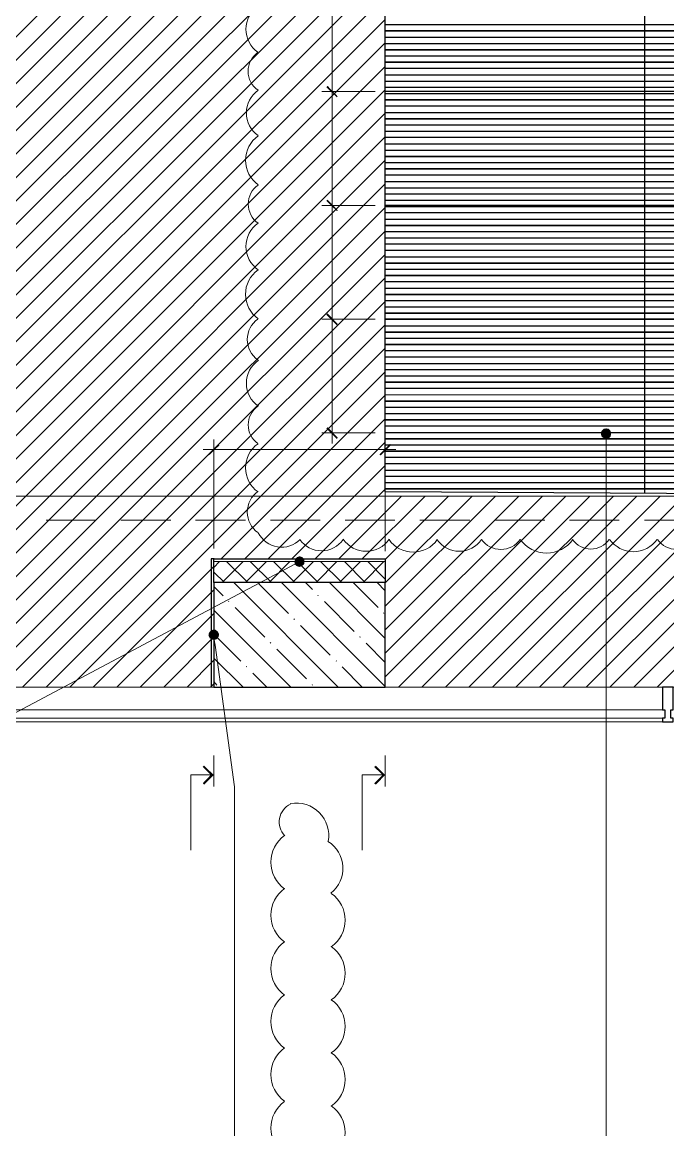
# Model space of a CAD drawing. Header units: millimetres. Extents: x -356862 to 418287, y 0 to 839748.
# Drawn here: x 32.504 to 34.933, y 21.087 to 25.258 of the extents above; entities that cross this region are included whole.
import ezdxf

# ---------------------------------------------------------------- set-up
doc = ezdxf.new("R2010")
doc.units = ezdxf.units.MM
doc.layers.add('PDF _Геометрия', color=7, linetype='Continuous', true_color=0xbababa)
doc.layers.add('PDF _Сплошная заливка', color=7, linetype='Continuous', true_color=0xf50000)

msp = doc.modelspace()

# ---------------------------------------------------------------- linework, layer by layer
at = {"layer": 'PDF _Геометрия', "color": 7, "lineweight": 13}
msp.add_lwpolyline([(30.86120435926649, 23.47317165798611), (30.86120435926649, 30.08790249294704), (33.86941528320312, 30.08790249294704), (33.86941528320312, 23.47317165798611)], close=True, dxfattribs=at)
at = {"layer": 'PDF _Геометрия', "color": 150, "lineweight": 30, "true_color": 0x0080ff}
msp.add_lwpolyline([(33.86941528320312, 30.06956990559895), (36.65763515896267, 30.05290391710069), (36.65763515896267, 23.38317532009548), (35.98599582248264, 23.38317532009548), (35.98599582248264, 23.47650485568576), (33.86941528320312, 23.48983764648437)], close=True, dxfattribs=at)
at = {"layer": 'PDF _Геометрия', "color": 161, "lineweight": 9, "true_color": 0x7f9fff}
for points in [[(33.86941528320312, 26.59304470486111), (30.86120435926649, 23.58483378092448)], [(33.86941528320312, 26.50471496582031), (30.86120435926649, 23.49650404188368)], [(33.86941528320312, 26.41638522677951), (30.92620171440972, 23.47317165798611), (30.56288316514756, 23.10985310872395)], [(33.86941528320312, 26.32805548773871), (31.01453145345052, 23.47317165798611), (30.56288316514756, 23.02152336968316)], [(33.86941528320312, 26.23972574869791), (31.10286119249131, 23.47317165798611), (30.56288316514756, 22.93319363064236)], [(33.86941528320312, 26.15139600965711), (31.19119093153211, 23.47317165798611), (30.56288316514756, 22.84486389160156)], [(33.86941528320312, 26.06306627061631), (31.27952067057291, 23.47317165798611), (30.56288316514756, 22.75653415256076)], [(33.86941528320312, 25.97473653157552), (31.36785040961371, 23.47317165798611), (30.64954630533854, 22.75320095486111)], [(33.86941528320312, 25.88640679253472), (31.45618014865451, 23.47317165798611), (30.73787604437934, 22.75320095486111)], [(33.86941528320312, 25.79807705349392), (31.54450988769531, 23.47317165798611), (30.82620578342014, 22.75320095486111)], [(33.86941528320312, 25.70974731445312), (31.63283962673611, 23.47317165798611), (30.91453552246093, 22.75320095486111)], [(33.86941528320312, 25.62141757541232), (31.72116936577691, 23.47317165798611), (31.00286526150173, 22.75320095486111)], [(33.86941528320312, 25.53308783637153), (31.8094991048177, 23.47317165798611), (31.09119500054253, 22.75320095486111)], [(33.86941528320312, 25.44475809733073), (31.8978288438585, 23.47317165798611), (31.17952473958333, 22.75320095486111)], [(33.86941528320312, 25.35642835828993), (31.9861585828993, 23.47317165798611), (31.26785447862413, 22.75320095486111)], [(33.86941528320312, 25.26809861924913), (32.0744883219401, 23.47317165798611), (31.35618421766493, 22.75320095486111)], [(33.86941528320312, 25.17976888020833), (32.1628180609809, 23.47317165798611), (31.44451395670573, 22.75320095486111)], [(33.86941528320312, 25.09143914116753), (32.2511478000217, 23.47317165798611), (31.53284369574652, 22.75320095486111)], [(33.86941528320312, 25.00310940212673), (32.33947753906249, 23.47317165798611), (31.62117343478732, 22.75320095486111)], [(33.86941528320312, 24.91477966308593), (32.42947387695312, 23.47317165798611), (31.70950317382812, 22.75320095486111)], [(33.86941528320312, 24.82644992404514), (32.51780361599392, 23.47317165798611), (31.79783291286892, 22.75320095486111)], [(33.86941528320312, 24.73812018500434), (32.60613335503471, 23.47317165798611), (31.88616265190972, 22.75320095486111)], [(33.86941528320312, 24.64979044596354), (32.69446309407552, 23.47317165798611), (31.97449239095052, 22.75320095486111)], [(33.86941528320312, 24.55979410807291), (32.78279283311632, 23.47317165798611), (32.06282212999132, 22.75320095486111)], [(33.86941528320312, 24.47146436903211), (32.87112257215711, 23.47317165798611), (32.15115186903211, 22.75320095486111)], [(33.86941528320312, 24.38313462999131), (32.95945231119791, 23.47317165798611), (32.23948160807291, 22.75320095486111)], [(33.86941528320312, 24.29480489095052), (33.04778205023871, 23.47317165798611), (32.32781134711371, 22.75320095486111)], [(33.86941528320312, 24.20647515190972), (33.13611178927951, 23.47317165798611), (32.41614108615451, 22.75320095486111)], [(33.86941528320312, 24.11814541286892), (33.22444152832031, 23.47317165798611), (32.50447082519531, 22.75320095486111)], [(33.86941528320312, 24.02981567382812), (33.31277126736111, 23.47317165798611), (32.59446716308593, 22.75320095486111)], [(33.86941528320312, 23.94148593478732), (33.4011010064019, 23.47317165798611), (32.68279690212673, 22.75320095486111)], [(33.86941528320312, 23.85315619574653), (33.4894307454427, 23.47317165798611), (33.25277370876736, 23.23651462131076)], [(33.86941528320312, 23.76482645670573), (33.57776048448351, 23.47317165798611), (33.34110344780815, 23.23651462131076)], [(33.86941528320312, 23.67649671766493), (33.6660902235243, 23.47317165798611), (33.42943318684895, 23.23651462131076)], [(33.86941528320312, 23.58816697862413), (33.7544199625651, 23.47317165798611), (33.51776292588976, 23.23651462131076)], [(33.86941528320312, 23.49983723958333), (33.8427497016059, 23.47317165798611), (33.60609266493055, 23.23651462131076)], [(33.9310794406467, 23.47317165798611), (33.69442240397135, 23.23651462131076)], [(34.01940917968749, 23.47317165798611), (33.78275214301215, 23.23651462131076)], [(34.54938761393229, 23.47317165798611), (33.86941528320312, 22.79319932725694)], [(34.46105787489149, 23.47317165798611), (33.86941528320312, 22.88152906629774)], [(34.37272813585069, 23.47317165798611), (33.86941528320312, 22.96985880533854)], [(34.28439839680989, 23.47317165798611), (33.86941528320312, 23.05818854437934)], [(34.19606865776909, 23.47317165798611), (33.86941528320312, 23.14651828342014)], [(34.10773891872829, 23.47317165798611), (33.86941528320312, 23.23484802246093)], [(34.63938395182291, 23.47317165798611), (33.91941324869791, 22.75320095486111)], [(34.72771369086371, 23.47317165798611), (34.00774298773871, 22.75320095486111)], [(34.81604342990451, 23.47317165798611), (34.09607272677951, 22.75320095486111)], [(34.90437316894531, 23.47317165798611), (34.18440246582031, 22.75320095486111)], [(34.99270290798611, 23.47317165798611), (34.27273220486111, 22.75320095486111)], [(35.0810326470269, 23.47317165798611), (34.3610619439019, 22.75320095486111)], [(35.1693623860677, 23.47317165798611), (34.4493916829427, 22.75320095486111)], [(35.25769212510851, 23.47317165798611), (34.53772142198351, 22.75320095486111)], [(35.3460218641493, 23.47317165798611), (34.6260511610243, 22.75320095486111)], [(35.4343516031901, 23.47317165798611), (34.7143809000651, 22.75320095486111)], [(35.5226813422309, 23.47317165798611), (34.80437723795573, 22.75320095486111)], [(35.6110110812717, 23.47317165798611), (34.89270697699652, 22.75320095486111)], [(33.22444152832031, 23.2265150282118), (33.22444152832031, 22.75320095486111), (33.21444193522135, 22.75320095486111), (33.21444193522135, 23.23651462131076)], [(33.22444152832031, 23.20818244086371), (32.77112664116753, 22.75320095486111)], [(33.24610731336805, 23.2265150282118), (33.22444152832031, 23.20484924316406)], [(33.33443705240885, 23.2265150282118), (33.25610690646701, 23.14818488226996)], [(33.27277289496527, 23.2265150282118), (33.35276963975694, 23.14818488226996)], [(33.42276679144965, 23.2265150282118), (33.34443664550781, 23.14818488226996)], [(33.36110263400607, 23.2265150282118), (33.44109937879774, 23.14818488226996)], [(33.51109653049045, 23.2265150282118), (33.43276638454861, 23.14818488226996)], [(33.44943237304687, 23.2265150282118), (33.52942911783854, 23.14818488226996)], [(33.59942626953124, 23.2265150282118), (33.5210961235894, 23.14818488226996)], [(33.53776211208767, 23.2265150282118), (33.61775885687933, 23.14818488226996)], [(33.68775600857204, 23.2265150282118), (33.6094258626302, 23.14818488226996)], [(33.62609185112846, 23.2265150282118), (33.70608859592014, 23.14818488226996)], [(33.77608574761284, 23.2265150282118), (33.69775560167101, 23.14818488226996)], [(33.71608818901909, 23.2265150282118), (33.79441833496093, 23.14818488226996)], [(33.86441548665364, 23.2265150282118), (33.7860853407118, 23.14818488226996)], [(33.80441792805989, 23.2265150282118), (33.86941528320312, 23.15985107421875)], [(33.22444152832031, 23.18651665581597), (33.26443990071614, 23.14818488226996)], [(33.22444152832031, 23.11985270182291), (32.85945638020833, 22.75320095486111)], [(33.22444152832031, 23.03152296278211), (32.94778611924913, 22.75320095486111)], [(33.22444152832031, 22.94319322374131), (33.03611585828993, 22.75320095486111)], [(33.22444152832031, 22.85486348470052), (33.12444559733073, 22.75320095486111)], [(33.22444152832031, 22.76653374565972), (33.21277533637152, 22.75320095486111)]]:
    msp.add_lwpolyline(points, dxfattribs=at)
at = {"layer": 'PDF _Геометрия', "color": 7, "lineweight": 18}
for points in [[(33.66942342122395, 25.46309068467881), (33.66942342122395, 24.95644463433159)], [(33.66942342122395, 25.03477478027343), (33.66942342122395, 24.52812872992621)], [(33.66942342122395, 24.60645887586805), (33.66942342122395, 24.09981282552083)], [(33.66942342122395, 24.17814297146267), (33.66942342122395, 23.67149692111545)], [(33.83108350965711, 23.71149529351128), (33.63109164767795, 23.71149529351128)], [(33.22444152832031, 23.27651299370659), (33.22444152832031, 23.68649631076389)], [(33.86941528320312, 23.26651340060764), (33.86941528320312, 23.68649631076389)], [(33.18444315592448, 23.64816453721788), (33.90941365559895, 23.64816453721788)]]:
    msp.add_lwpolyline(points, dxfattribs=at)
at = {"layer": 'PDF _Геометрия', "color": 1, "lineweight": 20}
for points in [[(33.39068415907118, 25.31807683447435, 0.5205400014750271), (33.39068415907058, 25.14470188915501, 0.5205399302105183), (33.39120033973165, 25.00138495544655, 0.5205398876299104), (33.39164013350545, 24.83106629853778)], [(33.39120033973354, 24.64472644144694, 0.5205399302156151), (33.39120033973257, 24.50138495544665, 0.5205399518986206), (33.39139478181866, 24.32500276074175, 0.5205399234721282), (33.3918600295557, 24.14090785846458)], [(34.23168634475708, 23.31024422466702, 0.5205398473614002), (34.37775817065093, 23.310244224669, 0.5205400218805399), (34.57536261574158, 23.3104132027918)]]:
    msp.add_lwpolyline(points, format="xyb", dxfattribs=at)
at = {"layer": 'PDF _Геометрия', "color": 150, "lineweight": 30, "true_color": 0x0080ff}
for points in [[(34.84604220920139, 23.48317125108506), (34.84604220920139, 25.31309678819444)], [(36.65763515896267, 24.99644300672743), (33.86941528320312, 24.99644300672743)], [(36.65763515896267, 24.56812710232204), (33.86941528320312, 24.56812710232204)], [(36.65763515896267, 24.13981119791666), (33.86941528320312, 24.13981119791666)], [(36.65763515896267, 23.71149529351128), (33.86941528320312, 23.71149529351128)]]:
    msp.add_lwpolyline(points, dxfattribs=at)
at = {"layer": 'PDF _Геометрия', "color": 254, "lineweight": 5, "true_color": 0xdcdcdc}
for points in [[(36.65763515896267, 25.24976603190104), (33.86941528320312, 25.24976603190104)], [(36.65763515896267, 25.22643364800347), (33.86941528320312, 25.22643364800347)], [(36.65763515896267, 25.19976806640625), (33.86941528320312, 25.19976806640625)], [(36.65763515896267, 25.17643568250868), (33.86941528320312, 25.17643568250868)], [(36.65763515896267, 25.15310329861111), (33.86941528320312, 25.15310329861111)], [(36.65763515896267, 25.13143751356336), (33.86941528320312, 25.13143751356336)], [(36.65763515896267, 25.10810512966579), (33.86941528320312, 25.10810512966579)], [(36.65763515896267, 25.08477274576823), (33.86941528320312, 25.08477274576823)], [(36.65763515896267, 25.058107164171), (33.86941528320312, 25.058107164171)], [(36.65763515896267, 25.03477478027343), (33.86941528320312, 25.03477478027343)], [(36.65763515896267, 25.01144239637586), (33.86941528320312, 25.01144239637586)], [(36.65763515896267, 24.98977661132812), (33.86941528320312, 24.98977661132812)], [(36.65763515896267, 24.96644422743055), (33.86941528320312, 24.96644422743055)], [(36.65763515896267, 24.94311184353298), (33.86941528320312, 24.94311184353298)], [(36.65763515896267, 24.91644626193576), (33.86941528320312, 24.91644626193576)], [(36.65763515896267, 24.89311387803819), (33.86941528320312, 24.89311387803819)], [(36.65763515896267, 24.86978149414062), (33.86941528320312, 24.86978149414062)], [(36.65763515896267, 24.84811570909288), (33.86941528320312, 24.84811570909288)], [(36.65763515896267, 24.82478332519531), (33.86941528320312, 24.82478332519531)], [(36.65763515896267, 24.79811774359809), (33.86941528320312, 24.79811774359809)], [(36.65763515896267, 24.77478535970052), (33.86941528320312, 24.77478535970052)], [(36.65763515896267, 24.75145297580295), (33.86941528320312, 24.75145297580295)], [(36.65763515896267, 24.7297871907552), (33.86941528320312, 24.7297871907552)], [(36.65763515896267, 24.70645480685764), (33.86941528320312, 24.70645480685764)], [(36.65763515896267, 24.68312242296006), (33.86941528320312, 24.68312242296006)], [(36.65763515896267, 24.65645684136284), (33.86941528320312, 24.65645684136284)], [(36.65763515896267, 24.63312445746528), (33.86941528320312, 24.63312445746528)], [(36.65763515896267, 24.6097920735677), (33.86941528320312, 24.6097920735677)], [(36.65763515896267, 24.58812628851996), (33.86941528320312, 24.58812628851996)], [(36.65763515896267, 24.56479390462239), (33.86941528320312, 24.56479390462239)], [(36.65763515896267, 24.54146152072482), (33.86941528320312, 24.54146152072482)], [(36.65763515896267, 24.5147959391276), (33.86941528320312, 24.5147959391276)], [(36.65763515896267, 24.49146355523003), (33.86941528320312, 24.49146355523003)], [(36.65763515896267, 24.46813117133246), (33.86941528320312, 24.46813117133246)], [(36.65763515896267, 24.44646538628472), (33.86941528320312, 24.44646538628472)], [(36.65763515896267, 24.42313300238715), (33.86941528320312, 24.42313300238715)], [(36.65763515896267, 24.39980061848958), (33.86941528320312, 24.39980061848958)], [(36.65763515896267, 24.37313503689236), (33.86941528320312, 24.37313503689236)], [(36.65763515896267, 24.34980265299479), (33.86941528320312, 24.34980265299479)], [(36.65763515896267, 24.32813686794704), (33.86941528320312, 24.32813686794704)], [(36.65763515896267, 24.30480448404948), (33.86941528320312, 24.30480448404948)], [(36.65763515896267, 24.28147210015191), (33.86941528320312, 24.28147210015191)], [(36.65763515896267, 24.25480651855468), (33.86941528320312, 24.25480651855468)], [(36.65763515896267, 24.23147413465711), (33.86941528320312, 24.23147413465711)], [(36.65763515896267, 24.20814175075954), (33.86941528320312, 24.20814175075954)], [(36.65763515896267, 24.1864759657118), (33.86941528320312, 24.1864759657118)], [(36.65763515896267, 24.16314358181423), (33.86941528320312, 24.16314358181423)], [(36.65763515896267, 24.13981119791666), (33.86941528320312, 24.13981119791666)], [(36.65763515896267, 24.11314561631944), (33.86941528320312, 24.11314561631944)], [(36.65763515896267, 24.08981323242187), (33.86941528320312, 24.08981323242187)], [(36.65763515896267, 24.0664808485243), (33.86941528320312, 24.0664808485243)], [(36.65763515896267, 24.04481506347656), (33.86941528320312, 24.04481506347656)], [(36.65763515896267, 24.02148267957899), (33.86941528320312, 24.02148267957899)], [(36.65763515896267, 23.99815029568142), (33.86941528320312, 23.99815029568142)], [(36.65763515896267, 23.9714847140842), (33.86941528320312, 23.9714847140842)], [(36.65763515896267, 23.94815233018663), (33.86941528320312, 23.94815233018663)], [(36.65763515896267, 23.92481994628906), (33.86941528320312, 23.92481994628906)], [(36.65763515896267, 23.90315416124131), (33.86941528320312, 23.90315416124131)], [(36.65763515896267, 23.87982177734375), (33.86941528320312, 23.87982177734375)], [(36.65763515896267, 23.85482279459635), (33.86941528320312, 23.85482279459635)], [(36.65763515896267, 23.82982381184895), (33.86941528320312, 23.82982381184895)], [(36.65763515896267, 23.80649142795139), (33.86941528320312, 23.80649142795139)], [(36.65763515896267, 23.78482564290364), (33.86941528320312, 23.78482564290364)], [(36.65763515896267, 23.76149325900607), (33.86941528320312, 23.76149325900607)], [(36.65763515896267, 23.7381608751085), (33.86941528320312, 23.7381608751085)], [(36.65763515896267, 23.71149529351128), (33.86941528320312, 23.71149529351128)], [(36.65763515896267, 23.68816290961371), (33.86941528320312, 23.68816290961371)], [(36.65763515896267, 23.66483052571614), (33.86941528320312, 23.66483052571614)], [(36.65763515896267, 23.6431647406684), (33.86941528320312, 23.6431647406684)], [(36.65763515896267, 23.61983235677083), (33.86941528320312, 23.61983235677083)], [(36.65763515896267, 23.59649997287326), (33.86941528320312, 23.59649997287326)], [(36.65763515896267, 23.56983439127604), (33.86941528320312, 23.56983439127604)], [(36.65763515896267, 23.54650200737847), (33.86941528320312, 23.54650200737847)], [(36.65763515896267, 23.5231696234809), (33.86941528320312, 23.5231696234809)], [(36.65763515896267, 23.50150383843316), (33.86941528320312, 23.50150383843316)]]:
    msp.add_lwpolyline(points, dxfattribs=at)
for points in [[(33.86941528320312, 25.24809943305121), (36.65763515896267, 25.24809943305121)], [(33.86941528320312, 25.22476704915364), (36.65763515896267, 25.22476704915364)], [(33.86941528320312, 25.20143466525607), (36.65763515896267, 25.20143466525607)], [(33.86941528320312, 25.1781022813585), (36.65763515896267, 25.1781022813585)], [(33.86941528320312, 25.15476989746093), (36.65763515896267, 25.15476989746093)], [(33.86941528320312, 25.12977091471354), (36.65763515896267, 25.12977091471354)], [(33.86941528320312, 25.10643853081597), (36.65763515896267, 25.10643853081597)], [(33.86941528320312, 25.0831061469184), (36.65763515896267, 25.0831061469184)], [(33.86941528320312, 25.05977376302083), (36.65763515896267, 25.05977376302083)], [(33.86941528320312, 25.03644137912326), (36.65763515896267, 25.03644137912326)], [(33.86941528320312, 25.01310899522569), (36.65763515896267, 25.01310899522569)], [(33.86941528320312, 24.98811001247829), (36.65763515896267, 24.98811001247829)], [(33.86941528320312, 24.96477762858073), (36.65763515896267, 24.96477762858073)], [(33.86941528320312, 24.94144524468316), (36.65763515896267, 24.94144524468316)], [(33.86941528320312, 24.91811286078559), (36.65763515896267, 24.91811286078559)], [(33.86941528320312, 24.89478047688802), (36.65763515896267, 24.89478047688802)], [(33.86941528320312, 24.87144809299045), (36.65763515896267, 24.87144809299045)], [(33.86941528320312, 24.84644911024305), (36.65763515896267, 24.84644911024305)], [(33.86941528320312, 24.82311672634548), (36.65763515896267, 24.82311672634548)], [(33.86941528320312, 24.79978434244791), (36.65763515896267, 24.79978434244791)], [(33.86941528320312, 24.77645195855034), (36.65763515896267, 24.77645195855034)], [(33.86941528320312, 24.75311957465278), (36.65763515896267, 24.75311957465278)], [(33.86941528320312, 24.72812059190538), (36.65763515896267, 24.72812059190538)], [(33.86941528320312, 24.70478820800781), (36.65763515896267, 24.70478820800781)], [(33.86941528320312, 24.68145582411024), (36.65763515896267, 24.68145582411024)], [(33.86941528320312, 24.65812344021267), (36.65763515896267, 24.65812344021267)], [(33.86941528320312, 24.6347910563151), (36.65763515896267, 24.6347910563151)], [(33.86941528320312, 24.61145867241753), (36.65763515896267, 24.61145867241753)], [(33.86941528320312, 24.58645968967014), (36.65763515896267, 24.58645968967014)], [(33.86941528320312, 24.56312730577256), (36.65763515896267, 24.56312730577256)], [(33.86941528320312, 24.539794921875), (36.65763515896267, 24.539794921875)], [(33.86941528320312, 24.51646253797743), (36.65763515896267, 24.51646253797743)], [(33.86941528320312, 24.49313015407986), (36.65763515896267, 24.49313015407986)], [(33.86941528320312, 24.46979777018229), (36.65763515896267, 24.46979777018229)], [(33.86941528320312, 24.44479878743489), (36.65763515896267, 24.44479878743489)], [(33.86941528320312, 24.42146640353732), (36.65763515896267, 24.42146640353732)], [(33.86941528320312, 24.39813401963975), (36.65763515896267, 24.39813401963975)], [(33.86941528320312, 24.37480163574218), (36.65763515896267, 24.37480163574218)], [(33.86941528320312, 24.35146925184461), (36.65763515896267, 24.35146925184461)], [(33.86941528320312, 24.32647026909722), (36.65763515896267, 24.32647026909722)], [(33.86941528320312, 24.30313788519965), (36.65763515896267, 24.30313788519965)], [(33.86941528320312, 24.27980550130208), (36.65763515896267, 24.27980550130208)], [(33.86941528320312, 24.25647311740451), (36.65763515896267, 24.25647311740451)], [(33.86941528320312, 24.23314073350694), (36.65763515896267, 24.23314073350694)], [(33.86941528320312, 24.20980834960937), (36.65763515896267, 24.20980834960937)], [(33.86941528320312, 24.18480936686198), (36.65763515896267, 24.18480936686198)], [(33.86941528320312, 24.16147698296441), (36.65763515896267, 24.16147698296441)], [(33.86941528320312, 24.13814459906684), (36.65763515896267, 24.13814459906684)], [(33.86941528320312, 24.11481221516927), (36.65763515896267, 24.11481221516927)], [(33.86941528320312, 24.0914798312717), (36.65763515896267, 24.0914798312717)], [(33.86941528320312, 24.06814744737413), (36.65763515896267, 24.06814744737413)], [(33.86941528320312, 24.04314846462673), (36.65763515896267, 24.04314846462673)], [(33.86941528320312, 24.01981608072916), (36.65763515896267, 24.01981608072916)], [(33.86941528320312, 23.99648369683159), (36.65763515896267, 23.99648369683159)], [(33.86941528320312, 23.97315131293403), (36.65763515896267, 23.97315131293403)], [(33.86941528320312, 23.94981892903645), (36.65763515896267, 23.94981892903645)], [(33.86941528320312, 23.92648654513889), (36.65763515896267, 23.92648654513889)], [(33.86941528320312, 23.90148756239149), (36.65763515896267, 23.90148756239149)], [(33.86941528320312, 23.87815517849392), (36.65763515896267, 23.87815517849392)], [(33.86941528320312, 23.85482279459635), (36.65763515896267, 23.85482279459635)], [(33.86941528320312, 23.83149041069878), (36.65763515896267, 23.83149041069878)], [(33.86941528320312, 23.80815802680121), (36.65763515896267, 23.80815802680121)], [(33.86941528320312, 23.78315904405381), (36.65763515896267, 23.78315904405381)], [(33.86941528320312, 23.75982666015625), (36.65763515896267, 23.75982666015625)], [(33.86941528320312, 23.73649427625868), (36.65763515896267, 23.73649427625868)], [(33.86941528320312, 23.71316189236111), (36.65763515896267, 23.71316189236111)], [(33.86941528320312, 23.68982950846354), (36.65763515896267, 23.68982950846354)], [(33.86941528320312, 23.66649712456597), (36.65763515896267, 23.66649712456597)], [(33.86941528320312, 23.64149814181857), (36.65763515896267, 23.64149814181857)], [(33.86941528320312, 23.618165757921), (36.65763515896267, 23.618165757921)], [(33.86941528320312, 23.59483337402343), (36.65763515896267, 23.59483337402343)], [(33.86941528320312, 23.57150099012586), (36.65763515896267, 23.57150099012586)], [(33.86941528320312, 23.54816860622829), (36.65763515896267, 23.54816860622829)], [(33.86941528320312, 23.52483622233073), (36.65763515896267, 23.52483622233073)], [(33.86941528320312, 23.49983723958333), (36.65763515896267, 23.49983723958333)]]:
    msp.add_lwpolyline(points, close=True, dxfattribs=at)
at = {"layer": 'PDF _Геометрия', "color": 7, "lineweight": 18}
for points in [[(33.63109164767795, 24.99644300672743), (33.83108350965711, 24.99644300672743)], [(33.63109164767795, 24.56812710232204), (33.83108350965711, 24.56812710232204)], [(33.63109164767795, 24.13981119791666), (33.83108350965711, 24.13981119791666)]]:
    msp.add_lwpolyline(points, close=True, dxfattribs=at)
at = {"layer": 'PDF _Геометрия', "color": 251, "lineweight": 20, "true_color": 0x545454}
for points in [[(34.70104810926649, 23.68816290961371), (34.70104810926649, 23.66983032226562), (34.70104810926649, 22.43988037109375), (34.70104810926649, 22.36655002170139), (34.70104810926649, 19.72499084472656)], [(33.52942911783854, 23.21651543511284), (33.51276312934027, 23.20818244086371), (31.95282660590277, 22.37821621365017), (31.95282660590277, 22.30488586425781), (31.95282660590277, 19.55833095974392)], [(33.22610812717014, 22.93152703179253), (33.22944132486979, 22.91152784559461), (33.30277167426215, 22.37821621365017), (33.30277167426215, 22.30488586425781), (33.30277167426215, 19.4750010172526)]]:
    msp.add_lwpolyline(points, dxfattribs=at)
at = {"layer": 'PDF _Геометрия', "color": 161, "lineweight": 9, "true_color": 0x7f9fff}
for points in [[(30.10623508029514, 23.47317165798611), (35.98599582248264, 23.47317165798611), (35.98599582248264, 22.75320095486111), (33.86941528320312, 22.75320095486111), (33.86941528320312, 23.23651462131076), (33.22444152832031, 23.23651462131076), (33.22444152832031, 22.75320095486111), (30.56288316514756, 22.75320095486111), (30.56288316514756, 23.23651462131076), (30.10623508029514, 23.23651462131076)], [(33.22444152832031, 23.14818488226996), (33.22444152832031, 23.2265150282118), (33.86941528320312, 23.2265150282118), (33.86941528320312, 23.14818488226996)]]:
    msp.add_lwpolyline(points, close=True, dxfattribs=at)
at = {"layer": 'PDF _Геометрия', "color": 7, "lineweight": 9}
for points in [[(32.59446716308593, 23.38317532009548), (32.78112623426649, 23.38317532009548)], [(32.87445576985677, 23.38317532009548), (33.06278143988715, 23.38317532009548)], [(33.15611097547743, 23.38317532009548), (33.34443664550781, 23.38317532009548)], [(33.43776618109808, 23.38317532009548), (33.62442525227864, 23.38317532009548)], [(33.71942138671874, 23.38317532009548), (33.9060804578993, 23.38317532009548)], [(33.99940999348958, 23.38317532009548), (34.18773566351996, 23.38317532009548)], [(34.28106519911024, 23.38317532009548), (34.46939086914062, 23.38317532009548)], [(34.5627204047309, 23.38317532009548), (34.74937947591145, 23.38317532009548)], [(34.84437561035156, 23.38317532009548), (35.03103468153211, 23.38317532009548)], [(30.64121331108941, 22.75320095486111), (33.22444152832031, 22.75320095486111)], [(33.86941528320312, 22.75320095486111), (34.91270616319444, 22.75320095486111)], [(30.64121331108941, 22.62320624457465), (34.91270616319444, 22.62320624457465)]]:
    msp.add_lwpolyline(points, dxfattribs=at)
at = {"layer": 'PDF _Геометрия', "color": 161, "lineweight": 30, "true_color": 0x7f9fff}
for points in [[(33.22610812717014, 23.23651462131076), (33.21444193522135, 23.23651462131076), (33.21444193522135, 22.75320095486111)], [(33.22444152832031, 23.14818488226996), (33.22444152832031, 23.23651462131076), (33.86941528320312, 23.23651462131076), (33.86941528320312, 23.14818488226996)]]:
    msp.add_lwpolyline(points, dxfattribs=at)
at = {"layer": 'PDF _Геометрия', "color": 8, "lineweight": 30, "true_color": 0x767676}
msp.add_lwpolyline([(33.86941528320312, 23.14818488226996), (33.22444152832031, 23.14818488226996), (33.22444152832031, 22.75320095486111), (33.86941528320312, 22.75320095486111)], close=True, dxfattribs=at)
at = {"layer": 'PDF _Геометрия', "color": 8, "lineweight": 9, "true_color": 0x808080}
for points in [[(33.25944010416666, 23.09818691677517), (33.22444152832031, 23.13318549262153)], [(33.69275580512152, 22.75320095486111), (33.29943847656249, 23.14818488226996)], [(33.50609673394096, 23.03152296278211), (33.3944346110026, 23.14318508572048)], [(33.86941528320312, 22.75653415256076), (33.47943115234374, 23.14818488226996)], [(33.59609307183159, 23.12151930067274), (33.56942749023437, 23.14818488226996)], [(33.86941528320312, 22.93652682834201), (33.65942382812499, 23.14818488226996)], [(33.8427497016059, 23.05318874782986), (33.74942016601562, 23.14818488226996)], [(33.86941528320312, 23.11651950412326), (33.83941650390624, 23.14818488226996)], [(33.2811058892144, 23.07652113172743), (33.27943929036458, 23.07818773057725)], [(33.61775885687933, 23.09818691677517), (33.61609225802951, 23.099853515625)], [(33.75275336371527, 22.96319240993923), (33.6410912407769, 23.07652113172743)], [(33.5144297281901, 22.75320095486111), (33.22444152832031, 23.0431891547309)], [(33.41610039605034, 22.94152662489149), (33.30443827311198, 23.05318874782986)], [(33.86441548665364, 23.03152296278211), (33.86274888780382, 23.03318956163194)], [(33.52776251898871, 23.00819057888454), (33.52609592013889, 23.0115237765842)], [(33.66275702582465, 22.87486267089843), (33.55109490288628, 22.9865247938368)], [(33.32610405815971, 22.85153028700086), (33.22444152832031, 22.95319281684028)], [(33.77608574761284, 22.94152662489149), (33.77275254991319, 22.94319322374131)], [(33.43943277994791, 22.91986083984375), (33.43609958224826, 22.92152743869357)], [(33.86941528320312, 22.84653049045139), (33.79775153266058, 22.91986083984375)], [(33.33443705240885, 22.75320095486111), (33.22444152832031, 22.86319647894965)], [(33.57276068793402, 22.78486633300781), (33.46109856499565, 22.89652845594618)], [(33.34943644205729, 22.82986450195312), (33.34610324435764, 22.83153110080295)], [(33.68608940972221, 22.85153028700086), (33.68442281087239, 22.85319688585069)], [(33.78275214301215, 22.75320095486111), (33.70775519476996, 22.82986450195312)], [(33.42443339029948, 22.75320095486111), (33.37110222710503, 22.80653211805555)], [(33.23610772026909, 22.76153394911024), (33.22444152832031, 22.77486673990885)], [(33.59609307183159, 22.76153394911024), (33.59442647298177, 22.76320054796006)]]:
    msp.add_lwpolyline(points, dxfattribs=at)
at = {"layer": 'PDF _Геометрия', "color": 7, "lineweight": 25}
msp.add_lwpolyline([(34.92103915744357, 22.63653903537326), (34.91270616319444, 22.63653903537326), (34.91270616319444, 22.62320624457465), (34.95270453559027, 22.62320624457465), (34.95270453559027, 22.63653903537326), (34.94437154134114, 22.63653903537326), (34.94437154134114, 22.66820441351996), (34.95270453559027, 22.66820441351996), (34.95270453559027, 22.75320095486111), (34.91270616319444, 22.75320095486111), (34.91270616319444, 22.66820441351996), (34.92103915744357, 22.66820441351996)], close=True, dxfattribs=at)
at = {"layer": 'PDF _Геометрия', "color": 7, "lineweight": 9}
msp.add_lwpolyline([(34.92103915744357, 22.66820441351996), (30.63288031684028, 22.66820441351996), (30.63288031684028, 22.63653903537326), (34.92103915744357, 22.63653903537326)], close=True, dxfattribs=at)
at = {"layer": 'PDF _Геометрия', "color": 112, "lineweight": 5, "true_color": 0x00b85c}
for points in [[(33.22444152832031, 22.49654473198784), (33.22444152832031, 22.3798828125)], [(33.86941528320312, 22.49654473198784), (33.86941528320312, 22.3798828125)], [(33.22444152832031, 22.42321438259548), (33.13777838812933, 22.42321438259548), (33.13777838812933, 22.139892578125)], [(33.86941528320312, 22.42321438259548), (33.78275214301215, 22.42321438259548), (33.78275214301215, 22.139892578125)]]:
    msp.add_lwpolyline(points, dxfattribs=at)
at = {"layer": 'PDF _Геометрия', "color": 1, "lineweight": 20}
for centre, radius, start, end in [((33.45638868817666, 24.73805575800955), 0.1124954251019935, 125.0024457847718, 234.9975542145804), ((33.44472247659898, 24.06305610223509), 0.0941628181245634, 125.002433913395, 234.9975660853518), ((33.45305547876443, 23.89805602848097), 0.1058290179906484, 125.0024387515999, 234.9975612474618), ((33.43972269124421, 23.7413889512007), 0.08582983506964466, 125.0024325966405, 234.9975674028952), ((33.45472206863732, 23.57972208226247), 0.1108288055611988, 125.0024311749217, 234.9975688261553), ((33.44472247660246, 23.41305542406541), 0.09416281812761224, 125.0024339146874, 234.997566087436), ((33.47972189980567, 23.37805510499925), 0.09749599122350233, 205.8727838447508, 315.8734142622479), ((33.62972174760985, 23.36638896199296), 0.0991626368530016, 215.002447989758, 324.9975520089868), ((33.79805586252364, 23.37138874428113), 0.1058290179906336, 215.0024387517394, 324.9975612471034), ((33.97472212482386, 23.37305533415371), 0.1108288055618244, 215.0024311746279, 324.9975688253919), ((34.14805602491788, 23.36805555873021), 0.1024958324398598, 215.0024452494128, 324.9975547511947), ((34.64305539240392, 23.35805595379344), 0.08416323325231656, 215.00243322735, 324.9975667710166), ((34.80305566701826, 23.37305536997319), 0.1091622425328512, 215.0024443715088, 324.9975556271693), ((34.96638912782151, 23.36138918090492), 0.08916305921520475, 215.0024526478005, 324.9975473516873), ((33.54472182956822, 22.24638874340103), 0.07416366787419618, 114.6368495862224, 224.6374294741199), ((33.53472213070975, 22.19472246306249), 0.1224951095311952, 349.9200656924049, 99.92064239101369), ((33.5613886540901, 22.09472316767125), 0.1224950180226759, 125.002439633836, 234.997560365794), ((33.59138909665715, 22.07138908005143), 0.1191618319399867, 308.3258198883541, 58.32641242184883), ((33.5613886540958, 21.8947228285837), 0.1224950180286918, 125.0024396351194, 234.9975603644718), ((33.596388920232, 21.87638855379411), 0.1224950180278327, 305.0024396350844, 54.99756036574789), ((33.56138865409104, 21.69472248950273), 0.1224950180233129, 125.0024396341629, 234.9975603648153), ((33.5963889202336, 21.67638821470755), 0.1224950180249862, 305.0024396351039, 54.99756036446438), ((33.56138865409356, 21.49472215041796), 0.1224950180252254, 125.0024396349768, 234.9975603660961), ((33.59638892023697, 21.47638957104409), 0.1224950180228389, 305.002439633884, 54.99756036585301), ((33.56138865409196, 21.29472181133419), 0.1224950180239562, 125.0024396344796, 234.9975603656062), ((33.59638892023537, 21.27638923196033), 0.1224950180241139, 305.0024396343792, 54.99756036503813), ((33.56138865408873, 21.09305487340209), 0.1224950180205245, 125.0024396337576, 234.9975603653519), ((33.59638892023378, 21.07638889287656), 0.122495018025379, 305.0024396348737, 54.99756036600206)]:
    msp.add_arc(centre, radius, start, end, dxfattribs=at)
at = {"layer": 'PDF _Сплошная заливка', "color": 7, "transparency": 33554559}
for points in [[(33.65275743272569, 25.01810879177517), (33.64775763617621, 25.01310899522569), (33.6910892062717, 24.97811041937934)], [(33.6910892062717, 24.97811041937934), (33.64775763617621, 25.01310899522569), (33.65275743272569, 25.01810879177517)], [(33.64775763617621, 25.01310899522569), (33.6910892062717, 24.97811041937934), (33.68775600857204, 24.97477722167968)], [(33.68775600857204, 24.97477722167968), (33.6910892062717, 24.97811041937934), (33.64775763617621, 25.01310899522569)], [(33.65275743272569, 24.58979288736979), (33.64775763617621, 24.58479309082031), (33.6910892062717, 24.54979451497395)], [(33.6910892062717, 24.54979451497395), (33.64775763617621, 24.58479309082031), (33.65275743272569, 24.58979288736979)], [(33.64775763617621, 24.58479309082031), (33.6910892062717, 24.54979451497395), (33.68775600857204, 24.5464613172743)], [(33.68775600857204, 24.5464613172743), (33.6910892062717, 24.54979451497395), (33.64775763617621, 24.58479309082031)], [(33.65275743272569, 24.16147698296441), (33.64775763617621, 24.15647718641493), (33.6910892062717, 24.12147861056857)], [(33.6910892062717, 24.12147861056857), (33.64775763617621, 24.15647718641493), (33.65275743272569, 24.16147698296441)], [(33.64775763617621, 24.15647718641493), (33.6910892062717, 24.12147861056857), (33.68775600857204, 24.11647881401909)], [(33.68775600857204, 24.11647881401909), (33.6910892062717, 24.12147861056857), (33.64775763617621, 24.15647718641493)], [(33.65275743272569, 23.73316107855903), (33.64775763617621, 23.72816128200954), (33.6910892062717, 23.69316270616319)], [(33.64775763617621, 23.72816128200954), (33.6910892062717, 23.69316270616319), (33.68775600857204, 23.68816290961371)], [(33.24110751681857, 23.66983032226562), (33.20610894097221, 23.62649875217014), (33.20277574327257, 23.62983194986979)], [(33.24610731336805, 23.66483052571614), (33.24110751681857, 23.66983032226562), (33.20610894097221, 23.62649875217014)], [(33.84774949815538, 23.62983194986979), (33.85274929470486, 23.62649875217014), (33.88774787055121, 23.66983032226562)], [(33.85274929470486, 23.62649875217014), (33.88774787055121, 23.66983032226562), (33.89108106825086, 23.66483052571614)]]:
    msp.add_solid(points, dxfattribs=at)
at = {"layer": 'PDF _Сплошная заливка', "color": 251, "true_color": 0x545454, "transparency": 33554559}
for points in [[(34.70104810926649, 23.70816209581163), (34.6827155219184, 23.71816168891059), (34.68104892306857, 23.70816209581163)], [(34.68104892306857, 23.70816209581163), (34.6827155219184, 23.69816250271267), (34.70104810926649, 23.70816209581163)], [(34.69104851616753, 23.72649468315972), (34.70104810926649, 23.70816209581163), (34.6827155219184, 23.71816168891059)], [(34.6827155219184, 23.69816250271267), (34.70104810926649, 23.70816209581163), (34.69104851616753, 23.69149610731336)], [(34.70104810926649, 23.72816128200954), (34.69104851616753, 23.72649468315972), (34.70104810926649, 23.70816209581163)], [(34.70104810926649, 23.70816209581163), (34.69104851616753, 23.69149610731336), (34.70104810926649, 23.68816290961371)], [(34.70104810926649, 23.70816209581163), (34.71104770236545, 23.72649468315972), (34.70104810926649, 23.72816128200954)], [(34.71771409776476, 23.71816168891059), (34.70104810926649, 23.70816209581163), (34.71104770236545, 23.72649468315972)], [(34.71938069661458, 23.70816209581163), (34.71771409776476, 23.71816168891059), (34.70104810926649, 23.70816209581163)], [(34.70104810926649, 23.68816290961371), (34.71104770236545, 23.69149610731336), (34.70104810926649, 23.70816209581163)], [(34.71104770236545, 23.69149610731336), (34.70104810926649, 23.70816209581163), (34.71771409776476, 23.69816250271267)], [(34.70104810926649, 23.70816209581163), (34.71771409776476, 23.69816250271267), (34.71938069661458, 23.70816209581163)], [(33.53109571668836, 23.23651462131076), (33.54776170518663, 23.2265150282118), (33.52776251898871, 23.2265150282118)], [(33.53776211208767, 23.24318101671006), (33.53109571668836, 23.23651462131076), (33.54776170518663, 23.2265150282118)], [(33.54776170518663, 23.2265150282118), (33.54776170518663, 23.24651421440972), (33.53776211208767, 23.24318101671006)], [(33.55776129828558, 23.24318101671006), (33.54776170518663, 23.2265150282118), (33.54776170518663, 23.24651421440972)], [(33.56442769368489, 23.23651462131076), (33.55776129828558, 23.24318101671006), (33.54776170518663, 23.2265150282118)], [(33.54776170518663, 23.2265150282118), (33.56609429253471, 23.2265150282118), (33.56442769368489, 23.23651462131076)], [(33.54776170518663, 23.2265150282118), (33.52776251898871, 23.2265150282118), (33.52942911783854, 23.21651543511284)], [(33.52942911783854, 23.21651543511284), (33.53609551323784, 23.20984903971354), (33.54776170518663, 23.2265150282118)], [(33.53609551323784, 23.20984903971354), (33.54776170518663, 23.2265150282118), (33.5460951063368, 23.20651584201389)], [(33.54776170518663, 23.2265150282118), (33.5460951063368, 23.20651584201389), (33.55609469943576, 23.20984903971354)], [(33.55609469943576, 23.20984903971354), (33.56442769368489, 23.21651543511284), (33.54776170518663, 23.2265150282118)], [(33.56442769368489, 23.21651543511284), (33.54776170518663, 23.2265150282118), (33.56609429253471, 23.2265150282118)], [(33.22444152832031, 22.95152621799045), (33.20610894097221, 22.95819261338975), (33.20444234212239, 22.94819302029079)], [(33.20444234212239, 22.94819302029079), (33.20944213867187, 22.93819342719184), (33.22444152832031, 22.95152621799045)], [(33.21277533637152, 22.96652560763889), (33.22444152832031, 22.95152621799045), (33.20610894097221, 22.95819261338975)], [(33.20944213867187, 22.93819342719184), (33.22444152832031, 22.95152621799045), (33.21610853407118, 22.93319363064236)], [(33.22110833062065, 22.96985880533854), (33.21277533637152, 22.96652560763889), (33.22444152832031, 22.95152621799045)], [(33.22444152832031, 22.95152621799045), (33.21610853407118, 22.93319363064236), (33.22610812717014, 22.93152703179253)], [(33.22444152832031, 22.95152621799045), (33.23110792371961, 22.96985880533854), (33.22110833062065, 22.96985880533854)], [(33.23944091796874, 22.96319240993923), (33.22444152832031, 22.95152621799045), (33.23110792371961, 22.96985880533854)], [(33.24444071451823, 22.95319281684028), (33.23944091796874, 22.96319240993923), (33.22444152832031, 22.95152621799045)], [(33.22444152832031, 22.95152621799045), (33.2427741156684, 22.94319322374131), (33.24444071451823, 22.95319281684028)], [(33.22610812717014, 22.93152703179253), (33.23610772026909, 22.93486022949218), (33.22444152832031, 22.95152621799045)], [(33.23610772026909, 22.93486022949218), (33.22444152832031, 22.95152621799045), (33.2427741156684, 22.94319322374131)]]:
    msp.add_solid(points, dxfattribs=at)
at = {"layer": 'PDF _Сплошная заливка', "color": 112, "true_color": 0x00b85c, "transparency": 33554559}
for points in [[(33.21277533637152, 22.42321438259548), (33.18777635362413, 22.45821295844184), (33.18277655707465, 22.45321316189236)], [(33.22444152832031, 22.42321438259548), (33.21277533637152, 22.42321438259548), (33.18777635362413, 22.45821295844184)], [(33.85941569010416, 22.42321438259548), (33.83441670735677, 22.45821295844184), (33.82775031195746, 22.45321316189236)], [(33.86941528320312, 22.42321438259548), (33.85941569010416, 22.42321438259548), (33.83441670735677, 22.45821295844184)], [(33.18777635362413, 22.3865492078993), (33.18277655707465, 22.39154900444878), (33.22444152832031, 22.42321438259548)], [(33.18277655707465, 22.39154900444878), (33.22444152832031, 22.42321438259548), (33.21277533637152, 22.42321438259548)], [(33.83441670735677, 22.3865492078993), (33.82775031195746, 22.39154900444878), (33.86941528320312, 22.42321438259548)], [(33.82775031195746, 22.39154900444878), (33.86941528320312, 22.42321438259548), (33.85941569010416, 22.42321438259548)]]:
    msp.add_solid(points, dxfattribs=at)

doc.saveas('drawing.dxf')
